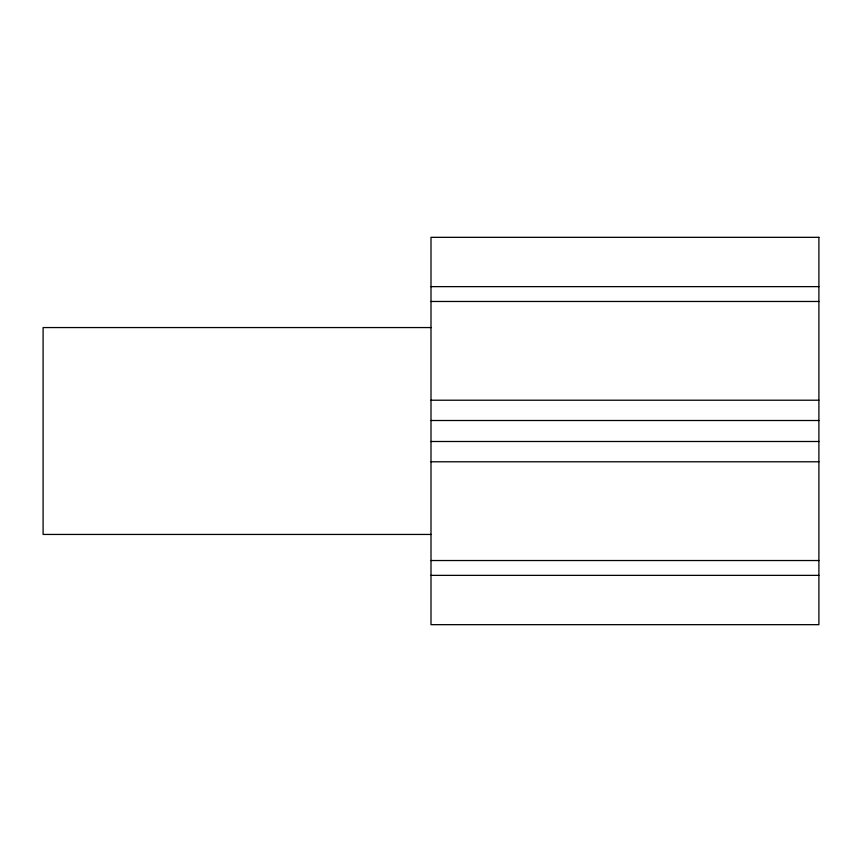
<?xml version="1.0" encoding="UTF-8"?>
<svg xmlns="http://www.w3.org/2000/svg" width="862" height="862" viewBox="0 0 862 862"><rect width="100%" height="100%" fill="white"/><g stroke="black" fill="none" stroke-linecap="round" stroke-linejoin="round"><path stroke-width="1.29" d="M431 286.637L818.9 286.637M431 301.474L818.9 301.474M431 327.56L43.1 327.56L43.1 534.44L431 534.44M431 400.216L818.9 400.216M431 420.505L818.9 420.505M431 441.495L818.9 441.495M431 461.784L818.9 461.784M431 560.526L818.9 560.526M431 575.363L818.9 575.363M818.9 237.33L431 237.33L431 624.67L818.9 624.67L818.9 237.33"/></g></svg>
